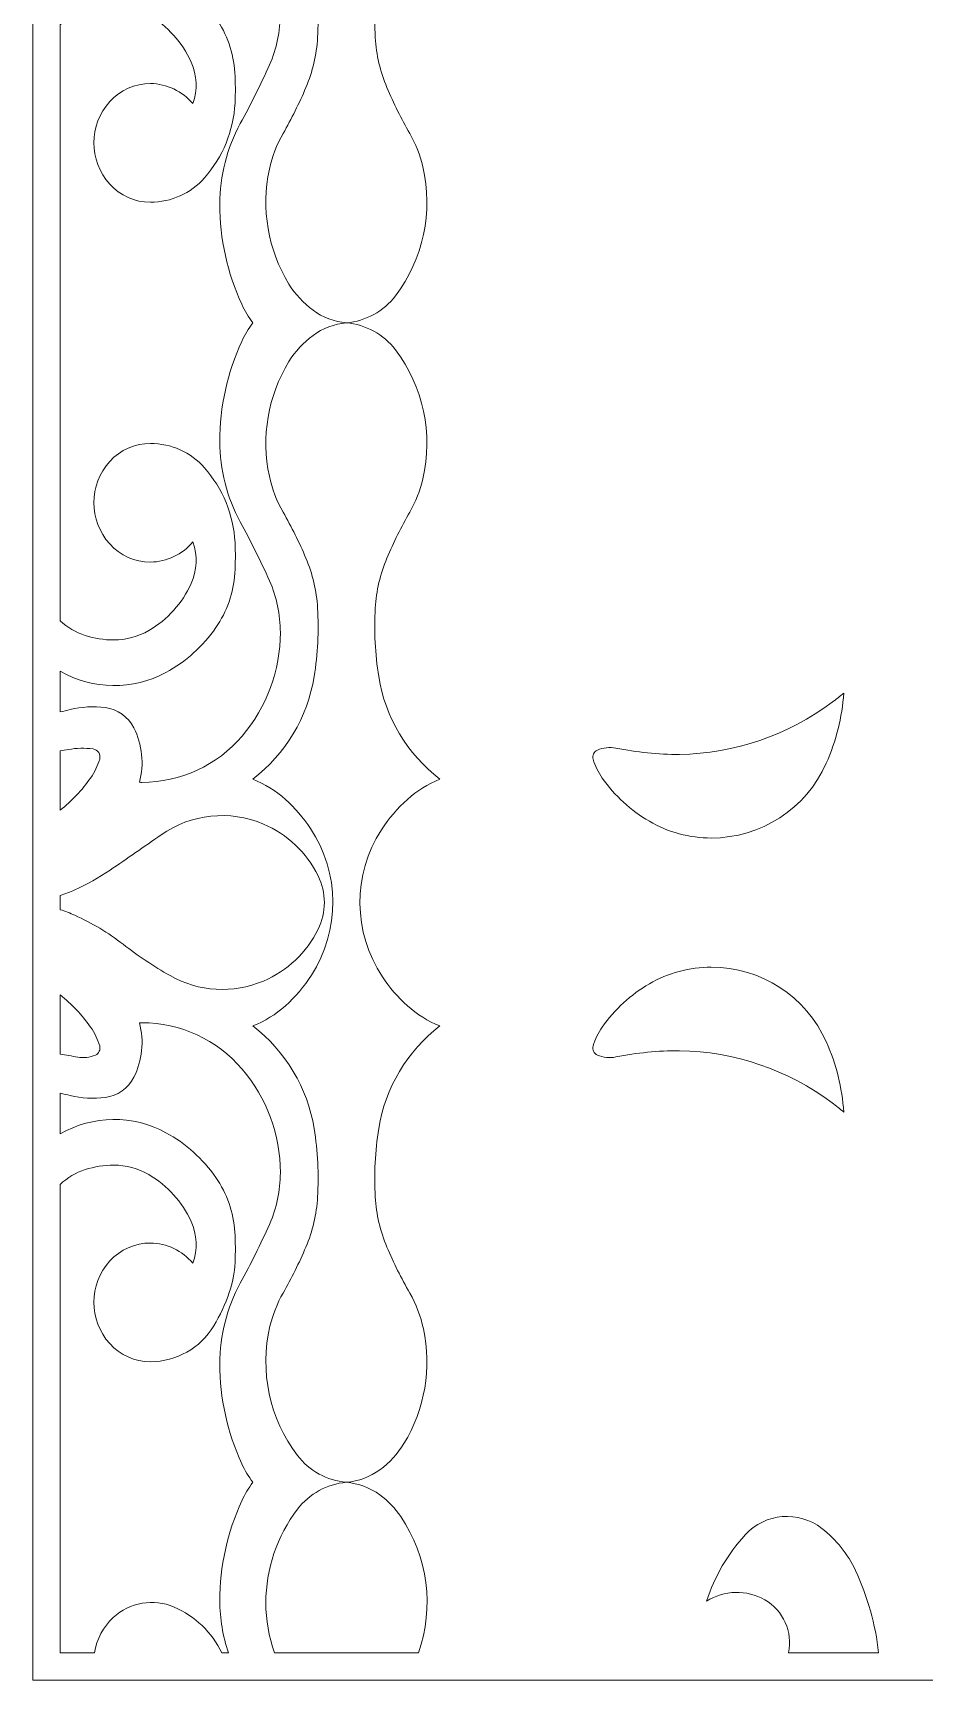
# Model space of a CAD drawing. Header units: centimetres. Extents: x -10.1 to 9, y -10.7 to 5.6.
# Drawn here: x -10.05 to -5.63, y -10.74 to -2.57 of the extents above; entities that cross this region are included whole.
import ezdxf

# ---------------------------------------------------------------- set-up
doc = ezdxf.new("R2010")
doc.units = ezdxf.units.CM
doc.header["$MEASUREMENT"] = 0

msp = doc.modelspace()

# ---------------------------------------------------------------- linework, layer by layer
at = {"lineweight": 9}
for points, knots in [([(-1.20849, -10.74215), (-1.20849, -10.74215), (-10.05421, -10.74215), (-10.05421, -10.74215), (-10.05421, -10.74215), (-10.05421, -10.74215), (-10.05421, 5.60715), (-10.05421, 5.60715), (-10.05421, 5.60715), (-10.05421, 5.60715), (-1.20849, 5.60715), (-1.20849, 5.60715), (-1.20849, 5.60715), (-1.20849, 5.60715), (-1.20849, -10.74215), (-1.20849, -10.74215)], [0, 0, 0, 0, 0.2, 0.2, 0.2, 0.2, 0.4, 0.4, 0.4, 0.4, 0.6, 0.6, 0.6, 0.6, 1, 1, 1, 1]), ([(-8.49844, -4.00615), (-8.40217, -3.99778), (-8.31394, -3.94925), (-8.25538, -3.87238), (-8.25538, -3.87238), (-8.11632, -3.68985), (-8.0663, -3.45484), (-8.11914, -3.23155), (-8.11914, -3.23155), (-8.13281, -3.17374), (-8.15472, -3.11822), (-8.1842, -3.06665), (-8.1842, -3.06665), (-8.22636, -2.99288), (-8.26415, -2.91668), (-8.29736, -2.83847), (-8.29736, -2.83847), (-8.33078, -2.75975), (-8.35038, -2.67582), (-8.35529, -2.59044), (-8.35529, -2.59044), (-8.36181, -2.47688), (-8.35603, -2.36293), (-8.33807, -2.25061), (-8.33807, -2.25061), (-8.30572, -2.04819), (-8.1968, -1.86581), (-8.034, -1.74124), (-8.034, -1.74124), (-8.09334, -1.71764), (-8.14805, -1.6837), (-8.19556, -1.64103), (-8.19556, -1.64103), (-8.24516, -1.59648), (-8.28861, -1.54551), (-8.32476, -1.48949), (-8.32476, -1.48949), (-8.46822, -1.26726), (-8.46618, -0.98084), (-8.31987, -0.76047), (-8.31987, -0.76047), (-8.28467, -0.70748), (-8.2429, -0.65913), (-8.19557, -0.61661), (-8.19557, -0.61661), (-8.14806, -0.57393), (-8.09335, -0.53999), (-8.034, -0.51639), (-8.034, -0.51639), (-8.19685, -0.3919), (-8.30572, -0.20948), (-8.33809, -0.00707), (-8.33809, -0.00707), (-8.35604, 0.10526), (-8.36181, 0.21922), (-8.35529, 0.33279), (-8.35529, 0.33279), (-8.35038, 0.41817), (-8.33078, 0.50209), (-8.29735, 0.58081), (-8.29735, 0.58081), (-8.26414, 0.65902), (-8.22636, 0.73522), (-8.1842, 0.80899), (-8.1842, 0.80899), (-8.15253, 0.8644), (-8.12958, 0.92433), (-8.11614, 0.98672), (-8.11614, 0.98672), (-8.07413, 1.18191), (-8.10874, 1.38566), (-8.21295, 1.55597), (-8.21295, 1.55597), (-8.24403, 1.60678), (-8.28472, 1.65102), (-8.33277, 1.68621), (-8.33277, 1.68621), (-8.38127, 1.72174), (-8.43855, 1.74327), (-8.49844, 1.74846), (-8.49844, 1.74846), (-8.40217, 1.75684), (-8.31395, 1.80537), (-8.25539, 1.88224), (-8.25539, 1.88224), (-8.11633, 2.06476), (-8.0663, 2.29978), (-8.11915, 2.52307), (-8.11915, 2.52307), (-8.13282, 2.58088), (-8.15472, 2.63642), (-8.1842, 2.688), (-8.1842, 2.688), (-8.22636, 2.76176), (-8.26414, 2.83796), (-8.29736, 2.91616), (-8.29736, 2.91616), (-8.33078, 2.99487), (-8.35038, 3.07879), (-8.35529, 3.16417), (-8.35529, 3.16417), (-8.36181, 3.27773), (-8.35604, 3.39169), (-8.33808, 3.50401), (-8.33808, 3.50401), (-8.30575, 3.70642), (-8.19682, 3.8888), (-8.034, 4.01333), (-8.034, 4.01333), (-8.09334, 4.03694), (-8.14805, 4.07089), (-8.19556, 4.11357), (-8.19556, 4.11357), (-8.24515, 4.15811), (-8.2886, 4.20908), (-8.32474, 4.26509), (-8.32474, 4.26509), (-8.46822, 4.48732), (-8.46619, 4.77376), (-8.31987, 4.99414), (-8.31987, 4.99414), (-8.28467, 5.04713), (-8.24289, 5.09547), (-8.19557, 5.13799), (-8.19557, 5.13799), (-8.14806, 5.18068), (-8.09335, 5.21461), (-8.034, 5.23822), (-8.034, 5.23822), (-8.11548, 5.30254), (-8.18387, 5.38192), (-8.23544, 5.472), (-8.23544, 5.472), (-8.23544, 5.472), (-8.76139, 5.472), (-8.76139, 5.472), (-8.76139, 5.472), (-8.81295, 5.3819), (-8.88138, 5.30252), (-8.96288, 5.23822), (-8.96288, 5.23822), (-8.90353, 5.21462), (-8.84881, 5.18068), (-8.80129, 5.138), (-8.80129, 5.138), (-8.75169, 5.09346), (-8.70824, 5.04249), (-8.6721, 4.98648), (-8.6721, 4.98648), (-8.52864, 4.76424), (-8.53067, 4.47781), (-8.67697, 4.25742), (-8.67697, 4.25742), (-8.71217, 4.20442), (-8.75396, 4.15607), (-8.80129, 4.11356), (-8.80129, 4.11356), (-8.84881, 4.07088), (-8.90353, 4.03694), (-8.96288, 4.01333), (-8.96288, 4.01333), (-8.80001, 3.88887), (-8.69112, 3.70647), (-8.65873, 3.50406), (-8.65873, 3.50406), (-8.64077, 3.39172), (-8.635, 3.27775), (-8.64153, 3.16417), (-8.64153, 3.16417), (-8.64643, 3.07879), (-8.66604, 2.99487), (-8.69947, 2.91616), (-8.69947, 2.91616), (-8.73269, 2.83796), (-8.77048, 2.76176), (-8.81264, 2.688), (-8.81264, 2.688), (-8.8443, 2.63259), (-8.86725, 2.57266), (-8.88069, 2.51028), (-8.88069, 2.51028), (-8.92273, 2.31506), (-8.88812, 2.11129), (-8.78389, 1.94095), (-8.78389, 1.94095), (-8.75281, 1.89015), (-8.71213, 1.84592), (-8.66408, 1.81072), (-8.66408, 1.81072), (-8.6156, 1.7752), (-8.55832, 1.75367), (-8.49844, 1.74846), (-8.49844, 1.74846), (-8.59471, 1.74009), (-8.68293, 1.69156), (-8.74149, 1.61469), (-8.74149, 1.61469), (-8.88053, 1.43216), (-8.93054, 1.19716), (-8.8777, 0.97388), (-8.8777, 0.97388), (-8.86402, 0.91608), (-8.84212, 0.86056), (-8.81264, 0.80899), (-8.81264, 0.80899), (-8.77048, 0.73522), (-8.73269, 0.65902), (-8.69947, 0.58081), (-8.69947, 0.58081), (-8.66604, 0.50209), (-8.64644, 0.41817), (-8.64153, 0.33279), (-8.64153, 0.33279), (-8.635, 0.2192), (-8.64077, 0.10522), (-8.65873, -0.00712), (-8.65873, -0.00712), (-8.69107, -0.20954), (-8.80003, -0.3919), (-8.96288, -0.51639), (-8.96288, -0.51639), (-8.90352, -0.53999), (-8.84881, -0.57393), (-8.80129, -0.6166), (-8.80129, -0.6166), (-8.75169, -0.66115), (-8.70824, -0.71212), (-8.6721, -0.76813), (-8.6721, -0.76813), (-8.52863, -0.99037), (-8.53066, -1.2768), (-8.67697, -1.49719), (-8.67697, -1.49719), (-8.71217, -1.55019), (-8.75395, -1.59853), (-8.8013, -1.64104), (-8.8013, -1.64104), (-8.84881, -1.68371), (-8.90353, -1.71764), (-8.96288, -1.74124), (-8.96288, -1.74124), (-8.80002, -1.86574), (-8.69114, -2.04815), (-8.65874, -2.25056), (-8.65874, -2.25056), (-8.64077, -2.36289), (-8.635, -2.47687), (-8.64153, -2.59044), (-8.64153, -2.59044), (-8.64643, -2.67583), (-8.66604, -2.75975), (-8.69947, -2.83847), (-8.69947, -2.83847), (-8.73269, -2.91668), (-8.77048, -2.99288), (-8.81264, -3.06665), (-8.81264, -3.06665), (-8.84432, -3.12206), (-8.86727, -3.18199), (-8.88071, -3.24439), (-8.88071, -3.24439), (-8.92271, -3.43959), (-8.8881, -3.64334), (-8.78389, -3.81366), (-8.78389, -3.81366), (-8.75281, -3.86447), (-8.71213, -3.9087), (-8.66409, -3.9439), (-8.66409, -3.9439), (-8.6156, -3.97942), (-8.55832, -4.00096), (-8.49844, -4.00615)], [0, 0, 0, 0, 0.0144928, 0.0144928, 0.0144928, 0.0144928, 0.0289855, 0.0289855, 0.0289855, 0.0289855, 0.0434783, 0.0434783, 0.0434783, 0.0434783, 0.057971, 0.057971, 0.057971, 0.057971, 0.0724638, 0.0724638, 0.0724638, 0.0724638, 0.0869565, 0.0869565, 0.0869565, 0.0869565, 0.1014493, 0.1014493, 0.1014493, 0.1014493, 0.115942, 0.115942, 0.115942, 0.115942, 0.1304348, 0.1304348, 0.1304348, 0.1304348, 0.1449275, 0.1449275, 0.1449275, 0.1449275, 0.1594203, 0.1594203, 0.1594203, 0.1594203, 0.173913, 0.173913, 0.173913, 0.173913, 0.1884058, 0.1884058, 0.1884058, 0.1884058, 0.2028986, 0.2028986, 0.2028986, 0.2028986, 0.2173913, 0.2173913, 0.2173913, 0.2173913, 0.2318841, 0.2318841, 0.2318841, 0.2318841, 0.2463768, 0.2463768, 0.2463768, 0.2463768, 0.2608696, 0.2608696, 0.2608696, 0.2608696, 0.2753623, 0.2753623, 0.2753623, 0.2753623, 0.2898551, 0.2898551, 0.2898551, 0.2898551, 0.3043478, 0.3043478, 0.3043478, 0.3043478, 0.3188406, 0.3188406, 0.3188406, 0.3188406, 0.3333333, 0.3333333, 0.3333333, 0.3333333, 0.3478261, 0.3478261, 0.3478261, 0.3478261, 0.3623188, 0.3623188, 0.3623188, 0.3623188, 0.3768116, 0.3768116, 0.3768116, 0.3768116, 0.3913043, 0.3913043, 0.3913043, 0.3913043, 0.4057971, 0.4057971, 0.4057971, 0.4057971, 0.4202899, 0.4202899, 0.4202899, 0.4202899, 0.4347826, 0.4347826, 0.4347826, 0.4347826, 0.4492754, 0.4492754, 0.4492754, 0.4492754, 0.4637681, 0.4637681, 0.4637681, 0.4637681, 0.4782609, 0.4782609, 0.4782609, 0.4782609, 0.4927536, 0.4927536, 0.4927536, 0.4927536, 0.5072464, 0.5072464, 0.5072464, 0.5072464, 0.5217391, 0.5217391, 0.5217391, 0.5217391, 0.5362319, 0.5362319, 0.5362319, 0.5362319, 0.5507246, 0.5507246, 0.5507246, 0.5507246, 0.5652174, 0.5652174, 0.5652174, 0.5652174, 0.5797101, 0.5797101, 0.5797101, 0.5797101, 0.5942029, 0.5942029, 0.5942029, 0.5942029, 0.6086957, 0.6086957, 0.6086957, 0.6086957, 0.6231884, 0.6231884, 0.6231884, 0.6231884, 0.6376812, 0.6376812, 0.6376812, 0.6376812, 0.6521739, 0.6521739, 0.6521739, 0.6521739, 0.6666667, 0.6666667, 0.6666667, 0.6666667, 0.6811594, 0.6811594, 0.6811594, 0.6811594, 0.6956522, 0.6956522, 0.6956522, 0.6956522, 0.7101449, 0.7101449, 0.7101449, 0.7101449, 0.7246377, 0.7246377, 0.7246377, 0.7246377, 0.7391304, 0.7391304, 0.7391304, 0.7391304, 0.7536232, 0.7536232, 0.7536232, 0.7536232, 0.7681159, 0.7681159, 0.7681159, 0.7681159, 0.7826087, 0.7826087, 0.7826087, 0.7826087, 0.7971014, 0.7971014, 0.7971014, 0.7971014, 0.8115942, 0.8115942, 0.8115942, 0.8115942, 0.826087, 0.826087, 0.826087, 0.826087, 0.8405797, 0.8405797, 0.8405797, 0.8405797, 0.8550725, 0.8550725, 0.8550725, 0.8550725, 0.8695652, 0.8695652, 0.8695652, 0.8695652, 0.884058, 0.884058, 0.884058, 0.884058, 0.8985507, 0.8985507, 0.8985507, 0.8985507, 0.9130435, 0.9130435, 0.9130435, 0.9130435, 0.9275362, 0.9275362, 0.9275362, 0.9275362, 0.942029, 0.942029, 0.942029, 0.942029, 0.9565217, 0.9565217, 0.9565217, 0.9565217, 0.9710145, 0.9710145, 0.9710145, 0.9710145, 1, 1, 1, 1]), ([(-8.96298, -4.00615), (-8.98429, -3.97745), (-9.00258, -3.94661), (-9.01756, -3.91415), (-9.01756, -3.91415), (-9.08947, -3.75833), (-9.12672, -3.58868), (-9.12672, -3.41707), (-9.12672, -3.41707), (-9.12673, -3.2775), (-9.0917, -3.14011), (-9.02489, -3.01757), (-9.02489, -3.01757), (-8.97291, -2.92223), (-8.9246, -2.82494), (-8.88006, -2.72591), (-8.88006, -2.72591), (-8.84462, -2.64519), (-8.82632, -2.55803), (-8.82633, -2.46987), (-8.82633, -2.46987), (-8.82634, -2.2812), (-8.89345, -2.0988), (-9.01579, -1.95517), (-9.01579, -1.95517), (-9.14011, -1.80924), (-9.32201, -1.72518), (-9.51371, -1.7252), (-9.51371, -1.7252), (-9.51565, -1.72523), (-9.51759, -1.72531), (-9.51952, -1.72543), (-9.51952, -1.72543), (-9.52147, -1.72556), (-9.52342, -1.72567), (-9.52538, -1.72577), (-9.52538, -1.72577), (-9.50132, -1.81615), (-9.5113, -1.91228), (-9.55337, -1.99582), (-9.55337, -1.99582), (-9.58107, -2.05085), (-9.63437, -2.08854), (-9.69548, -2.09638), (-9.69548, -2.09638), (-9.75353, -2.10382), (-9.81247, -2.10044), (-9.86929, -2.08642), (-9.86929, -2.08642), (-9.8858, -2.08234), (-9.90239, -2.07863), (-9.91907, -2.07528), (-9.91907, -2.07528), (-9.91907, -2.07528), (-9.91907, -2.27739), (-9.91907, -2.27739), (-9.91907, -2.27739), (-9.75725, -2.18383), (-9.5582, -2.1814), (-9.39405, -2.2708), (-9.39405, -2.2708), (-9.2953, -2.32461), (-9.21046, -2.40079), (-9.14635, -2.49318), (-9.14635, -2.49318), (-9.09085, -2.57316), (-9.05828, -2.66684), (-9.05214, -2.764), (-9.05214, -2.764), (-9.04896, -2.81453), (-9.04867, -2.86521), (-9.05129, -2.91578), (-9.05129, -2.91578), (-9.05839, -3.05297), (-9.11184, -3.18378), (-9.20281, -3.28671), (-9.20281, -3.28671), (-9.27074, -3.36358), (-9.36847, -3.4076), (-9.47104, -3.40762), (-9.47104, -3.40762), (-9.54816, -3.40763), (-9.6217, -3.37486), (-9.67331, -3.31757), (-9.67331, -3.31757), (-9.7783, -3.2011), (-9.7778, -3.02381), (-9.67243, -2.90769), (-9.67243, -2.90769), (-9.62089, -2.85093), (-9.54771, -2.81856), (-9.47104, -2.81855), (-9.47104, -2.81855), (-9.38978, -2.81979), (-9.31301, -2.85629), (-9.2607, -2.91849), (-9.2607, -2.91849), (-9.23642, -2.8511), (-9.23938, -2.77695), (-9.269, -2.71173), (-9.269, -2.71173), (-9.31322, -2.61432), (-9.38655, -2.53308), (-9.47896, -2.47918), (-9.47896, -2.47918), (-9.53178, -2.44836), (-9.59181, -2.43213), (-9.65296, -2.43213), (-9.65296, -2.43213), (-9.70123, -2.43213), (-9.74919, -2.43965), (-9.79514, -2.45441), (-9.79514, -2.45441), (-9.84139, -2.46927), (-9.88372, -2.49427), (-9.91907, -2.52759), (-9.91907, -2.52759), (-9.91907, -2.52759), (-9.91907, -5.4847), (-9.91907, -5.4847), (-9.91907, -5.4847), (-9.88372, -5.51802), (-9.84139, -5.54302), (-9.79514, -5.55788), (-9.79514, -5.55788), (-9.74919, -5.57264), (-9.70123, -5.58016), (-9.65296, -5.58016), (-9.65296, -5.58016), (-9.59181, -5.58015), (-9.53178, -5.56393), (-9.47896, -5.53311), (-9.47896, -5.53311), (-9.38655, -5.4792), (-9.3132, -5.39798), (-9.269, -5.30056), (-9.269, -5.30056), (-9.2394, -5.23533), (-9.23641, -5.16119), (-9.2607, -5.0938), (-9.2607, -5.0938), (-9.31299, -5.15601), (-9.38978, -5.19248), (-9.47104, -5.19374), (-9.47104, -5.19374), (-9.54817, -5.19375), (-9.62173, -5.16099), (-9.67335, -5.10368), (-9.67335, -5.10368), (-9.77836, -4.9872), (-9.77783, -4.80987), (-9.67241, -4.69376), (-9.67241, -4.69376), (-9.62086, -4.63703), (-9.5477, -4.60468), (-9.47104, -4.60467), (-9.47104, -4.60467), (-9.36847, -4.60466), (-9.27076, -4.64873), (-9.20282, -4.72557), (-9.20282, -4.72557), (-9.11183, -4.82849), (-9.05841, -4.95931), (-9.05129, -5.0965), (-9.05129, -5.0965), (-9.04867, -5.14707), (-9.04896, -5.19775), (-9.05214, -5.24828), (-9.05214, -5.24828), (-9.05827, -5.34544), (-9.09086, -5.43912), (-9.14635, -5.51911), (-9.14635, -5.51911), (-9.21044, -5.61147), (-9.29527, -5.68761), (-9.39398, -5.7414), (-9.39398, -5.7414), (-9.55811, -5.83088), (-9.75716, -5.82835), (-9.91907, -5.73491), (-9.91907, -5.73491), (-9.91907, -5.73491), (-9.91907, -5.93699), (-9.91907, -5.93699), (-9.91907, -5.93699), (-9.9024, -5.93362), (-9.8858, -5.92991), (-9.86929, -5.92584), (-9.86929, -5.92584), (-9.81247, -5.91182), (-9.75352, -5.90845), (-9.69547, -5.91589), (-9.69547, -5.91589), (-9.63436, -5.92372), (-9.58109, -5.96144), (-9.55337, -6.01647), (-9.55337, -6.01647), (-9.51129, -6.10001), (-9.50134, -6.19616), (-9.52538, -6.28656), (-9.52538, -6.28656), (-9.52342, -6.28663), (-9.52147, -6.28672), (-9.51952, -6.28683), (-9.51952, -6.28683), (-9.51759, -6.28694), (-9.51565, -6.28701), (-9.51371, -6.28704), (-9.51371, -6.28704), (-9.32201, -6.28701), (-9.14009, -6.20304), (-9.0158, -6.05709), (-9.0158, -6.05709), (-8.89348, -5.91345), (-8.82631, -5.73108), (-8.82633, -5.54242), (-8.82633, -5.54242), (-8.82633, -5.45425), (-8.84462, -5.36707), (-8.88006, -5.28634), (-8.88006, -5.28634), (-8.92461, -5.18731), (-8.97293, -5.09002), (-9.0249, -4.99468), (-9.0249, -4.99468), (-9.09171, -4.87215), (-9.12672, -4.73475), (-9.12672, -4.59519), (-9.12672, -4.59519), (-9.12673, -4.42361), (-9.08947, -4.25399), (-9.01759, -4.09819), (-9.01759, -4.09819), (-9.0026, -4.06571), (-8.9843, -4.03487), (-8.96298, -4.00615)], [0, 0, 0, 0, 0.0166667, 0.0166667, 0.0166667, 0.0166667, 0.0333333, 0.0333333, 0.0333333, 0.0333333, 0.05, 0.05, 0.05, 0.05, 0.0666667, 0.0666667, 0.0666667, 0.0666667, 0.0833333, 0.0833333, 0.0833333, 0.0833333, 0.1, 0.1, 0.1, 0.1, 0.1166667, 0.1166667, 0.1166667, 0.1166667, 0.1333333, 0.1333333, 0.1333333, 0.1333333, 0.15, 0.15, 0.15, 0.15, 0.1666667, 0.1666667, 0.1666667, 0.1666667, 0.1833333, 0.1833333, 0.1833333, 0.1833333, 0.2, 0.2, 0.2, 0.2, 0.2166667, 0.2166667, 0.2166667, 0.2166667, 0.2333333, 0.2333333, 0.2333333, 0.2333333, 0.25, 0.25, 0.25, 0.25, 0.2666667, 0.2666667, 0.2666667, 0.2666667, 0.2833333, 0.2833333, 0.2833333, 0.2833333, 0.3, 0.3, 0.3, 0.3, 0.3166667, 0.3166667, 0.3166667, 0.3166667, 0.3333333, 0.3333333, 0.3333333, 0.3333333, 0.35, 0.35, 0.35, 0.35, 0.3666667, 0.3666667, 0.3666667, 0.3666667, 0.3833333, 0.3833333, 0.3833333, 0.3833333, 0.4, 0.4, 0.4, 0.4, 0.4166667, 0.4166667, 0.4166667, 0.4166667, 0.4333333, 0.4333333, 0.4333333, 0.4333333, 0.45, 0.45, 0.45, 0.45, 0.4666667, 0.4666667, 0.4666667, 0.4666667, 0.4833333, 0.4833333, 0.4833333, 0.4833333, 0.5, 0.5, 0.5, 0.5, 0.5166667, 0.5166667, 0.5166667, 0.5166667, 0.5333333, 0.5333333, 0.5333333, 0.5333333, 0.55, 0.55, 0.55, 0.55, 0.5666667, 0.5666667, 0.5666667, 0.5666667, 0.5833333, 0.5833333, 0.5833333, 0.5833333, 0.6, 0.6, 0.6, 0.6, 0.6166667, 0.6166667, 0.6166667, 0.6166667, 0.6333333, 0.6333333, 0.6333333, 0.6333333, 0.65, 0.65, 0.65, 0.65, 0.6666667, 0.6666667, 0.6666667, 0.6666667, 0.6833333, 0.6833333, 0.6833333, 0.6833333, 0.7, 0.7, 0.7, 0.7, 0.7166667, 0.7166667, 0.7166667, 0.7166667, 0.7333333, 0.7333333, 0.7333333, 0.7333333, 0.75, 0.75, 0.75, 0.75, 0.7666667, 0.7666667, 0.7666667, 0.7666667, 0.7833333, 0.7833333, 0.7833333, 0.7833333, 0.8, 0.8, 0.8, 0.8, 0.8166667, 0.8166667, 0.8166667, 0.8166667, 0.8333333, 0.8333333, 0.8333333, 0.8333333, 0.85, 0.85, 0.85, 0.85, 0.8666667, 0.8666667, 0.8666667, 0.8666667, 0.8833333, 0.8833333, 0.8833333, 0.8833333, 0.9, 0.9, 0.9, 0.9, 0.9166667, 0.9166667, 0.9166667, 0.9166667, 0.9333333, 0.9333333, 0.9333333, 0.9333333, 0.95, 0.95, 0.95, 0.95, 0.9666667, 0.9666667, 0.9666667, 0.9666667, 1, 1, 1, 1]), ([(-8.49844, -9.76078), (-8.59466, -9.75243), (-8.68294, -9.70381), (-8.74149, -9.62699), (-8.74149, -9.62699), (-8.88049, -9.44461), (-8.93044, -9.20934), (-8.87769, -8.98617), (-8.87769, -8.98617), (-8.86402, -8.92837), (-8.84211, -8.87281), (-8.81264, -8.82124), (-8.81264, -8.82124), (-8.77048, -8.74747), (-8.73269, -8.67128), (-8.69947, -8.59307), (-8.69947, -8.59307), (-8.66604, -8.51434), (-8.64643, -8.43046), (-8.64153, -8.34506), (-8.64153, -8.34506), (-8.635, -8.23147), (-8.64077, -8.11754), (-8.65875, -8.00519), (-8.65875, -8.00519), (-8.69118, -7.80268), (-8.79995, -7.62044), (-8.96288, -7.49587), (-8.96288, -7.49587), (-8.90352, -7.47226), (-8.84882, -7.43834), (-8.80129, -7.39565), (-8.80129, -7.39565), (-8.75169, -7.3511), (-8.70825, -7.30015), (-8.6721, -7.24412), (-8.6721, -7.24412), (-8.52864, -7.02163), (-8.53043, -6.73558), (-8.67697, -6.5151), (-8.67697, -6.5151), (-8.71218, -6.46209), (-8.75395, -6.41375), (-8.80129, -6.37122), (-8.80129, -6.37122), (-8.84882, -6.32853), (-8.90351, -6.2946), (-8.96288, -6.27098), (-8.96288, -6.27098), (-8.79994, -6.14644), (-8.69108, -5.96426), (-8.65873, -5.76175), (-8.65873, -5.76175), (-8.64076, -5.64939), (-8.635, -5.53544), (-8.64153, -5.42184), (-8.64153, -5.42184), (-8.64644, -5.33645), (-8.66603, -5.25256), (-8.69947, -5.17383), (-8.69947, -5.17383), (-8.73269, -5.09561), (-8.77047, -5.01943), (-8.81264, -4.94566), (-8.81264, -4.94566), (-8.8443, -4.89026), (-8.86726, -4.83031), (-8.88069, -4.76794), (-8.88069, -4.76794), (-8.92274, -4.57284), (-8.88802, -4.36891), (-8.78389, -4.19865), (-8.78389, -4.19865), (-8.75282, -4.14786), (-8.71211, -4.10361), (-8.66409, -4.06841), (-8.66409, -4.06841), (-8.61562, -4.03289), (-8.5583, -4.01136), (-8.49844, -4.00615), (-8.49844, -4.00615), (-8.40221, -4.0145), (-8.31392, -4.06311), (-8.25537, -4.13993), (-8.25537, -4.13993), (-8.11635, -4.32231), (-8.06639, -4.55758), (-8.11915, -4.78075), (-8.11915, -4.78075), (-8.13282, -4.83855), (-8.15473, -4.89409), (-8.1842, -4.94566), (-8.1842, -4.94566), (-8.22636, -5.01943), (-8.26415, -5.09562), (-8.29736, -5.17383), (-8.29736, -5.17383), (-8.33079, -5.25257), (-8.35038, -5.33645), (-8.35529, -5.42185), (-8.35529, -5.42185), (-8.36181, -5.53543), (-8.35605, -5.64936), (-8.33809, -5.7617), (-8.33809, -5.7617), (-8.3057, -5.9642), (-8.19693, -6.14644), (-8.034, -6.27098), (-8.034, -6.27098), (-8.09336, -6.2946), (-8.14804, -6.32853), (-8.19556, -6.37123), (-8.19556, -6.37123), (-8.24515, -6.41579), (-8.28858, -6.46673), (-8.32473, -6.52274), (-8.32473, -6.52274), (-8.46822, -6.74523), (-8.46644, -7.03131), (-8.31987, -7.25179), (-8.31987, -7.25179), (-8.28466, -7.30479), (-8.2429, -7.35312), (-8.19556, -7.39564), (-8.19556, -7.39564), (-8.14804, -7.43833), (-8.09336, -7.47226), (-8.034, -7.49587), (-8.034, -7.49587), (-8.19688, -7.62051), (-8.30569, -7.80273), (-8.33807, -8.00524), (-8.33807, -8.00524), (-8.35603, -8.11757), (-8.36181, -8.23149), (-8.35529, -8.34506), (-8.35529, -8.34506), (-8.35038, -8.43046), (-8.33079, -8.51434), (-8.29736, -8.59307), (-8.29736, -8.59307), (-8.26414, -8.67128), (-8.22636, -8.74747), (-8.1842, -8.82124), (-8.1842, -8.82124), (-8.15254, -8.87664), (-8.12959, -8.93659), (-8.11615, -8.99895), (-8.11615, -8.99895), (-8.07409, -9.19407), (-8.10881, -9.39802), (-8.21295, -9.56828), (-8.21295, -9.56828), (-8.24402, -9.61908), (-8.28474, -9.66333), (-8.33278, -9.69852), (-8.33278, -9.69852), (-8.38125, -9.73404), (-8.43857, -9.75557), (-8.49844, -9.76078)], [0, 0, 0, 0, 0.0243902, 0.0243902, 0.0243902, 0.0243902, 0.0487805, 0.0487805, 0.0487805, 0.0487805, 0.0731707, 0.0731707, 0.0731707, 0.0731707, 0.097561, 0.097561, 0.097561, 0.097561, 0.1219512, 0.1219512, 0.1219512, 0.1219512, 0.1463415, 0.1463415, 0.1463415, 0.1463415, 0.1707317, 0.1707317, 0.1707317, 0.1707317, 0.195122, 0.195122, 0.195122, 0.195122, 0.2195122, 0.2195122, 0.2195122, 0.2195122, 0.2439024, 0.2439024, 0.2439024, 0.2439024, 0.2682927, 0.2682927, 0.2682927, 0.2682927, 0.2926829, 0.2926829, 0.2926829, 0.2926829, 0.3170732, 0.3170732, 0.3170732, 0.3170732, 0.3414634, 0.3414634, 0.3414634, 0.3414634, 0.3658537, 0.3658537, 0.3658537, 0.3658537, 0.3902439, 0.3902439, 0.3902439, 0.3902439, 0.4146341, 0.4146341, 0.4146341, 0.4146341, 0.4390244, 0.4390244, 0.4390244, 0.4390244, 0.4634146, 0.4634146, 0.4634146, 0.4634146, 0.4878049, 0.4878049, 0.4878049, 0.4878049, 0.5121951, 0.5121951, 0.5121951, 0.5121951, 0.5365854, 0.5365854, 0.5365854, 0.5365854, 0.5609756, 0.5609756, 0.5609756, 0.5609756, 0.5853659, 0.5853659, 0.5853659, 0.5853659, 0.6097561, 0.6097561, 0.6097561, 0.6097561, 0.6341463, 0.6341463, 0.6341463, 0.6341463, 0.6585366, 0.6585366, 0.6585366, 0.6585366, 0.6829268, 0.6829268, 0.6829268, 0.6829268, 0.7073171, 0.7073171, 0.7073171, 0.7073171, 0.7317073, 0.7317073, 0.7317073, 0.7317073, 0.7560976, 0.7560976, 0.7560976, 0.7560976, 0.7804878, 0.7804878, 0.7804878, 0.7804878, 0.804878, 0.804878, 0.804878, 0.804878, 0.8292683, 0.8292683, 0.8292683, 0.8292683, 0.8536585, 0.8536585, 0.8536585, 0.8536585, 0.8780488, 0.8780488, 0.8780488, 0.8780488, 0.902439, 0.902439, 0.902439, 0.902439, 0.9268293, 0.9268293, 0.9268293, 0.9268293, 0.9512195, 0.9512195, 0.9512195, 0.9512195, 1, 1, 1, 1]), ([(-6.08774, -5.88951), (-6.30658, -6.0534), (-6.57178, -6.14399), (-6.84515, -6.14834), (-6.84515, -6.14834), (-6.95116, -6.14834), (-7.05693, -6.13786), (-7.16088, -6.11706), (-7.16088, -6.11706), (-7.1918, -6.11088), (-7.22385, -6.11429), (-7.25278, -6.12685), (-7.25278, -6.12685), (-7.27018, -6.13441), (-7.27921, -6.15373), (-7.27383, -6.17193), (-7.27383, -6.17193), (-7.26395, -6.20535), (-7.2487, -6.23693), (-7.22866, -6.26544), (-7.22866, -6.26544), (-7.16703, -6.35309), (-7.08723, -6.42636), (-6.99464, -6.48028), (-6.99464, -6.48028), (-6.9015, -6.5345), (-6.79571, -6.56307), (-6.68794, -6.56307), (-6.68794, -6.56307), (-6.44077, -6.563), (-6.21694, -6.41779), (-6.11645, -6.19198), (-6.11645, -6.19198), (-6.06737, -6.08176), (-6.03803, -5.96382), (-6.02978, -5.84345), (-6.02978, -5.84345), (-6.04867, -5.85934), (-6.068, -5.8747), (-6.08774, -5.88951)], [0, 0, 0, 0, 0.0909091, 0.0909091, 0.0909091, 0.0909091, 0.1818182, 0.1818182, 0.1818182, 0.1818182, 0.2727273, 0.2727273, 0.2727273, 0.2727273, 0.3636364, 0.3636364, 0.3636364, 0.3636364, 0.4545455, 0.4545455, 0.4545455, 0.4545455, 0.5454545, 0.5454545, 0.5454545, 0.5454545, 0.6363636, 0.6363636, 0.6363636, 0.6363636, 0.7272727, 0.7272727, 0.7272727, 0.7272727, 0.8181818, 0.8181818, 0.8181818, 0.8181818, 1, 1, 1, 1]), ([(-9.91907, -6.42526), (-9.86136, -6.3795), (-9.81055, -6.32569), (-9.76818, -6.26544), (-9.76818, -6.26544), (-9.74814, -6.23693), (-9.73288, -6.20535), (-9.72299, -6.17193), (-9.72299, -6.17193), (-9.7197, -6.1608), (-9.72144, -6.14878), (-9.72775, -6.13903), (-9.72775, -6.13903), (-9.73406, -6.12928), (-9.74424, -6.12278), (-9.75575, -6.12121), (-9.75575, -6.12121), (-9.79641, -6.11563), (-9.83768, -6.11653), (-9.87806, -6.12388), (-9.87806, -6.12388), (-9.8917, -6.12635), (-9.90537, -6.12864), (-9.91907, -6.13075), (-9.91907, -6.13075), (-9.91907, -6.13075), (-9.91907, -6.42526), (-9.91907, -6.42526)], [0, 0, 0, 0, 0.125, 0.125, 0.125, 0.125, 0.25, 0.25, 0.25, 0.25, 0.375, 0.375, 0.375, 0.375, 0.5, 0.5, 0.5, 0.5, 0.625, 0.625, 0.625, 0.625, 0.75, 0.75, 0.75, 0.75, 1, 1, 1, 1]), ([(-8.60772, -6.88344), (-8.60772, -6.83753), (-8.61826, -6.79225), (-8.63855, -6.75105), (-8.63855, -6.75105), (-8.69548, -6.63546), (-8.79192, -6.54418), (-8.91048, -6.49374), (-8.91048, -6.49374), (-9.07771, -6.42258), (-9.26966, -6.44274), (-9.41834, -6.54725), (-9.41834, -6.54725), (-9.50226, -6.60621), (-9.58662, -6.66454), (-9.67141, -6.72225), (-9.67141, -6.72225), (-9.72696, -6.76005), (-9.78568, -6.79298), (-9.8469, -6.82066), (-9.8469, -6.82066), (-9.87039, -6.83117), (-9.89449, -6.84027), (-9.91907, -6.84789), (-9.91907, -6.84789), (-9.91907, -6.84789), (-9.91907, -6.91898), (-9.91907, -6.91898), (-9.91907, -6.91898), (-9.89449, -6.92659), (-9.87039, -6.93569), (-9.8469, -6.94621), (-9.8469, -6.94621), (-9.76155, -6.98481), (-9.68093, -7.03318), (-9.60671, -7.09034), (-9.60671, -7.09034), (-9.53265, -7.14738), (-9.4548, -7.19932), (-9.37369, -7.2458), (-9.37369, -7.2458), (-9.23203, -7.32694), (-9.06069, -7.33711), (-8.91048, -7.27315), (-8.91048, -7.27315), (-8.79193, -7.22268), (-8.69546, -7.13142), (-8.63855, -7.01582), (-8.63855, -7.01582), (-8.61827, -6.97463), (-8.60772, -6.92936), (-8.60772, -6.88344)], [0, 0, 0, 0, 0.0714286, 0.0714286, 0.0714286, 0.0714286, 0.1428571, 0.1428571, 0.1428571, 0.1428571, 0.2142857, 0.2142857, 0.2142857, 0.2142857, 0.2857143, 0.2857143, 0.2857143, 0.2857143, 0.3571429, 0.3571429, 0.3571429, 0.3571429, 0.4285714, 0.4285714, 0.4285714, 0.4285714, 0.5, 0.5, 0.5, 0.5, 0.5714286, 0.5714286, 0.5714286, 0.5714286, 0.6428571, 0.6428571, 0.6428571, 0.6428571, 0.7142857, 0.7142857, 0.7142857, 0.7142857, 0.7857143, 0.7857143, 0.7857143, 0.7857143, 0.8571429, 0.8571429, 0.8571429, 0.8571429, 1, 1, 1, 1]), ([(-6.08774, -7.8774), (-6.30672, -7.71351), (-6.57167, -7.62291), (-6.84515, -7.61852), (-6.84515, -7.61852), (-6.95116, -7.61852), (-7.05688, -7.62901), (-7.16082, -7.64983), (-7.16082, -7.64983), (-7.19175, -7.65603), (-7.22385, -7.6526), (-7.25278, -7.64004), (-7.25278, -7.64004), (-7.27017, -7.63249), (-7.27919, -7.61313), (-7.27383, -7.59495), (-7.27383, -7.59495), (-7.26396, -7.56153), (-7.24869, -7.52994), (-7.22866, -7.50143), (-7.22866, -7.50143), (-7.16705, -7.4138), (-7.0872, -7.34051), (-6.99463, -7.28661), (-6.99463, -7.28661), (-6.90153, -7.23241), (-6.79567, -7.20385), (-6.68794, -7.20384), (-6.68794, -7.20384), (-6.44067, -7.20378), (-6.21644, -7.34969), (-6.11605, -7.57566), (-6.11605, -7.57566), (-6.06721, -7.68565), (-6.03801, -7.80339), (-6.02978, -7.92346), (-6.02978, -7.92346), (-6.04867, -7.90758), (-6.068, -7.89222), (-6.08774, -7.8774)], [0, 0, 0, 0, 0.0909091, 0.0909091, 0.0909091, 0.0909091, 0.1818182, 0.1818182, 0.1818182, 0.1818182, 0.2727273, 0.2727273, 0.2727273, 0.2727273, 0.3636364, 0.3636364, 0.3636364, 0.3636364, 0.4545455, 0.4545455, 0.4545455, 0.4545455, 0.5454545, 0.5454545, 0.5454545, 0.5454545, 0.6363636, 0.6363636, 0.6363636, 0.6363636, 0.7272727, 0.7272727, 0.7272727, 0.7272727, 0.8181818, 0.8181818, 0.8181818, 0.8181818, 1, 1, 1, 1]), ([(-9.91907, -7.63616), (-9.88993, -7.64059), (-9.86085, -7.64535), (-9.83182, -7.65045), (-9.83182, -7.65045), (-9.80217, -7.65565), (-9.77165, -7.65204), (-9.74404, -7.64004), (-9.74404, -7.64004), (-9.72664, -7.63247), (-9.7176, -7.61315), (-9.72299, -7.59495), (-9.72299, -7.59495), (-9.73287, -7.56152), (-9.74813, -7.52994), (-9.76818, -7.50143), (-9.76818, -7.50143), (-9.81055, -7.4412), (-9.86135, -7.38739), (-9.91907, -7.34165), (-9.91907, -7.34165), (-9.91907, -7.34165), (-9.91907, -7.63616), (-9.91907, -7.63616)], [0, 0, 0, 0, 0.1428571, 0.1428571, 0.1428571, 0.1428571, 0.2857143, 0.2857143, 0.2857143, 0.2857143, 0.4285714, 0.4285714, 0.4285714, 0.4285714, 0.5714286, 0.5714286, 0.5714286, 0.5714286, 0.7142857, 0.7142857, 0.7142857, 0.7142857, 1, 1, 1, 1]), ([(-8.96298, -9.76078), (-8.98428, -9.73208), (-9.00256, -9.70125), (-9.01754, -9.6688), (-9.01754, -9.6688), (-9.08947, -9.51297), (-9.12672, -9.34331), (-9.12672, -9.17168), (-9.12672, -9.17168), (-9.12673, -9.03212), (-9.0917, -8.89473), (-9.0249, -8.7722), (-9.0249, -8.7722), (-8.97292, -8.67686), (-8.92461, -8.57958), (-8.88006, -8.48055), (-8.88006, -8.48055), (-8.84462, -8.39982), (-8.82632, -8.31265), (-8.82633, -8.22448), (-8.82633, -8.22448), (-8.82634, -8.03582), (-8.89346, -7.85343), (-9.0158, -7.70981), (-9.0158, -7.70981), (-9.14012, -7.56389), (-9.32201, -7.47984), (-9.51371, -7.47986), (-9.51371, -7.47986), (-9.51565, -7.47989), (-9.51759, -7.47996), (-9.51952, -7.48007), (-9.51952, -7.48007), (-9.52147, -7.48019), (-9.52342, -7.48028), (-9.52538, -7.48035), (-9.52538, -7.48035), (-9.50133, -7.57074), (-9.51131, -7.66688), (-9.55337, -7.75043), (-9.55337, -7.75043), (-9.58107, -7.80547), (-9.63436, -7.84316), (-9.69548, -7.851), (-9.69548, -7.851), (-9.75353, -7.85844), (-9.81247, -7.85506), (-9.86929, -7.84104), (-9.86929, -7.84104), (-9.8858, -7.83697), (-9.90239, -7.83327), (-9.91907, -7.82992), (-9.91907, -7.82992), (-9.91907, -7.82992), (-9.91907, -8.03198), (-9.91907, -8.03198), (-9.91907, -8.03198), (-9.75721, -7.93846), (-9.55814, -7.93605), (-9.39398, -8.02548), (-9.39398, -8.02548), (-9.29525, -8.07927), (-9.21044, -8.15544), (-9.14635, -8.24782), (-9.14635, -8.24782), (-9.09085, -8.32779), (-9.05827, -8.42147), (-9.05214, -8.51862), (-9.05214, -8.51862), (-9.04896, -8.56916), (-9.04867, -8.61984), (-9.05129, -8.67041), (-9.05129, -8.67041), (-9.05391, -8.72095), (-9.06357, -8.77088), (-9.07999, -8.81875), (-9.07999, -8.81875), (-9.0998, -8.8765), (-9.12561, -8.93202), (-9.157, -8.98438), (-9.157, -8.98438), (-9.22311, -9.09471), (-9.34242, -9.16225), (-9.47104, -9.16228), (-9.47104, -9.16228), (-9.54816, -9.16229), (-9.62171, -9.12952), (-9.67332, -9.07222), (-9.67332, -9.07222), (-9.7783, -8.95574), (-9.7778, -8.77844), (-9.67243, -8.66231), (-9.67243, -8.66231), (-9.62089, -8.60555), (-9.54772, -8.57318), (-9.47104, -8.57317), (-9.47104, -8.57317), (-9.38977, -8.5744), (-9.31299, -8.61092), (-9.2607, -8.67314), (-9.2607, -8.67314), (-9.23641, -8.60569), (-9.23939, -8.53147), (-9.26905, -8.4662), (-9.26905, -8.4662), (-9.31328, -8.36885), (-9.38659, -8.28766), (-9.47896, -8.23379), (-9.47896, -8.23379), (-9.53178, -8.20297), (-9.59181, -8.18674), (-9.65296, -8.18674), (-9.65296, -8.18674), (-9.70123, -8.18674), (-9.74919, -8.19426), (-9.79515, -8.20902), (-9.79515, -8.20902), (-9.8414, -8.22387), (-9.88373, -8.24887), (-9.91907, -8.28221), (-9.91907, -8.28221), (-9.91907, -8.28221), (-9.91907, -10.60701), (-9.91907, -10.60701), (-9.91907, -10.60701), (-9.91907, -10.60701), (-9.7483, -10.60701), (-9.7483, -10.60701), (-9.7483, -10.60701), (-9.73807, -10.53981), (-9.70537, -10.47802), (-9.65558, -10.43175), (-9.65558, -10.43175), (-9.57423, -10.35613), (-9.45574, -10.33579), (-9.35377, -10.37982), (-9.35377, -10.37982), (-9.25012, -10.42459), (-9.16605, -10.5053), (-9.11704, -10.60701), (-9.11704, -10.60701), (-9.11704, -10.60701), (-9.08401, -10.60701), (-9.08401, -10.60701), (-9.08401, -10.60701), (-9.11165, -10.52406), (-9.12606, -10.43726), (-9.12672, -10.34983), (-9.12672, -10.34983), (-9.12673, -10.17823), (-9.08947, -10.00861), (-9.01757, -9.85279), (-9.01757, -9.85279), (-9.00259, -9.82033), (-8.98429, -9.78949), (-8.96298, -9.76078)], [0, 0, 0, 0, 0.025, 0.025, 0.025, 0.025, 0.05, 0.05, 0.05, 0.05, 0.075, 0.075, 0.075, 0.075, 0.1, 0.1, 0.1, 0.1, 0.125, 0.125, 0.125, 0.125, 0.15, 0.15, 0.15, 0.15, 0.175, 0.175, 0.175, 0.175, 0.2, 0.2, 0.2, 0.2, 0.225, 0.225, 0.225, 0.225, 0.25, 0.25, 0.25, 0.25, 0.275, 0.275, 0.275, 0.275, 0.3, 0.3, 0.3, 0.3, 0.325, 0.325, 0.325, 0.325, 0.35, 0.35, 0.35, 0.35, 0.375, 0.375, 0.375, 0.375, 0.4, 0.4, 0.4, 0.4, 0.425, 0.425, 0.425, 0.425, 0.45, 0.45, 0.45, 0.45, 0.475, 0.475, 0.475, 0.475, 0.5, 0.5, 0.5, 0.5, 0.525, 0.525, 0.525, 0.525, 0.55, 0.55, 0.55, 0.55, 0.575, 0.575, 0.575, 0.575, 0.6, 0.6, 0.6, 0.6, 0.625, 0.625, 0.625, 0.625, 0.65, 0.65, 0.65, 0.65, 0.675, 0.675, 0.675, 0.675, 0.7, 0.7, 0.7, 0.7, 0.725, 0.725, 0.725, 0.725, 0.75, 0.75, 0.75, 0.75, 0.775, 0.775, 0.775, 0.775, 0.8, 0.8, 0.8, 0.8, 0.825, 0.825, 0.825, 0.825, 0.85, 0.85, 0.85, 0.85, 0.875, 0.875, 0.875, 0.875, 0.9, 0.9, 0.9, 0.9, 0.925, 0.925, 0.925, 0.925, 0.95, 0.95, 0.95, 0.95, 1, 1, 1, 1]), ([(-8.49844, -9.76078), (-8.59437, -9.7691), (-8.68231, -9.81739), (-8.74077, -9.8939), (-8.74077, -9.8939), (-8.84291, -10.02757), (-8.89825, -10.19102), (-8.89823, -10.35925), (-8.89823, -10.35925), (-8.89823, -10.44367), (-8.88385, -10.52743), (-8.85568, -10.60701), (-8.85568, -10.60701), (-8.85568, -10.60701), (-8.14111, -10.60701), (-8.14111, -10.60701), (-8.14111, -10.60701), (-8.06102, -10.38036), (-8.0935, -10.12932), (-8.2288, -9.93064), (-8.2288, -9.93064), (-8.25708, -9.8891), (-8.29223, -9.8527), (-8.33277, -9.82301), (-8.33277, -9.82301), (-8.38127, -9.78749), (-8.43855, -9.76596), (-8.49844, -9.76078)], [0, 0, 0, 0, 0.125, 0.125, 0.125, 0.125, 0.25, 0.25, 0.25, 0.25, 0.375, 0.375, 0.375, 0.375, 0.5, 0.5, 0.5, 0.5, 0.625, 0.625, 0.625, 0.625, 0.75, 0.75, 0.75, 0.75, 1, 1, 1, 1]), ([(-5.85697, -10.60701), (-5.87255, -10.46561), (-5.91124, -10.32779), (-5.97154, -10.19895), (-5.97154, -10.19895), (-6.00991, -10.11699), (-6.06707, -10.04528), (-6.13843, -9.98962), (-6.13843, -9.98962), (-6.25417, -9.89943), (-6.41956, -9.91297), (-6.51882, -10.02103), (-6.51882, -10.02103), (-6.60598, -10.11582), (-6.67138, -10.22843), (-6.71049, -10.35111), (-6.71049, -10.35111), (-6.62332, -10.29488), (-6.51192, -10.29217), (-6.42204, -10.34397), (-6.42204, -10.34397), (-6.33008, -10.39696), (-6.28234, -10.50298), (-6.30344, -10.60701), (-6.30344, -10.60701), (-6.30344, -10.60701), (-5.85697, -10.60701), (-5.85697, -10.60701)], [0, 0, 0, 0, 0.125, 0.125, 0.125, 0.125, 0.25, 0.25, 0.25, 0.25, 0.375, 0.375, 0.375, 0.375, 0.5, 0.5, 0.5, 0.5, 0.625, 0.625, 0.625, 0.625, 0.75, 0.75, 0.75, 0.75, 1, 1, 1, 1])]:
    msp.add_open_spline(points, degree=3, knots=knots, dxfattribs=at)

doc.saveas('drawing.dxf')
